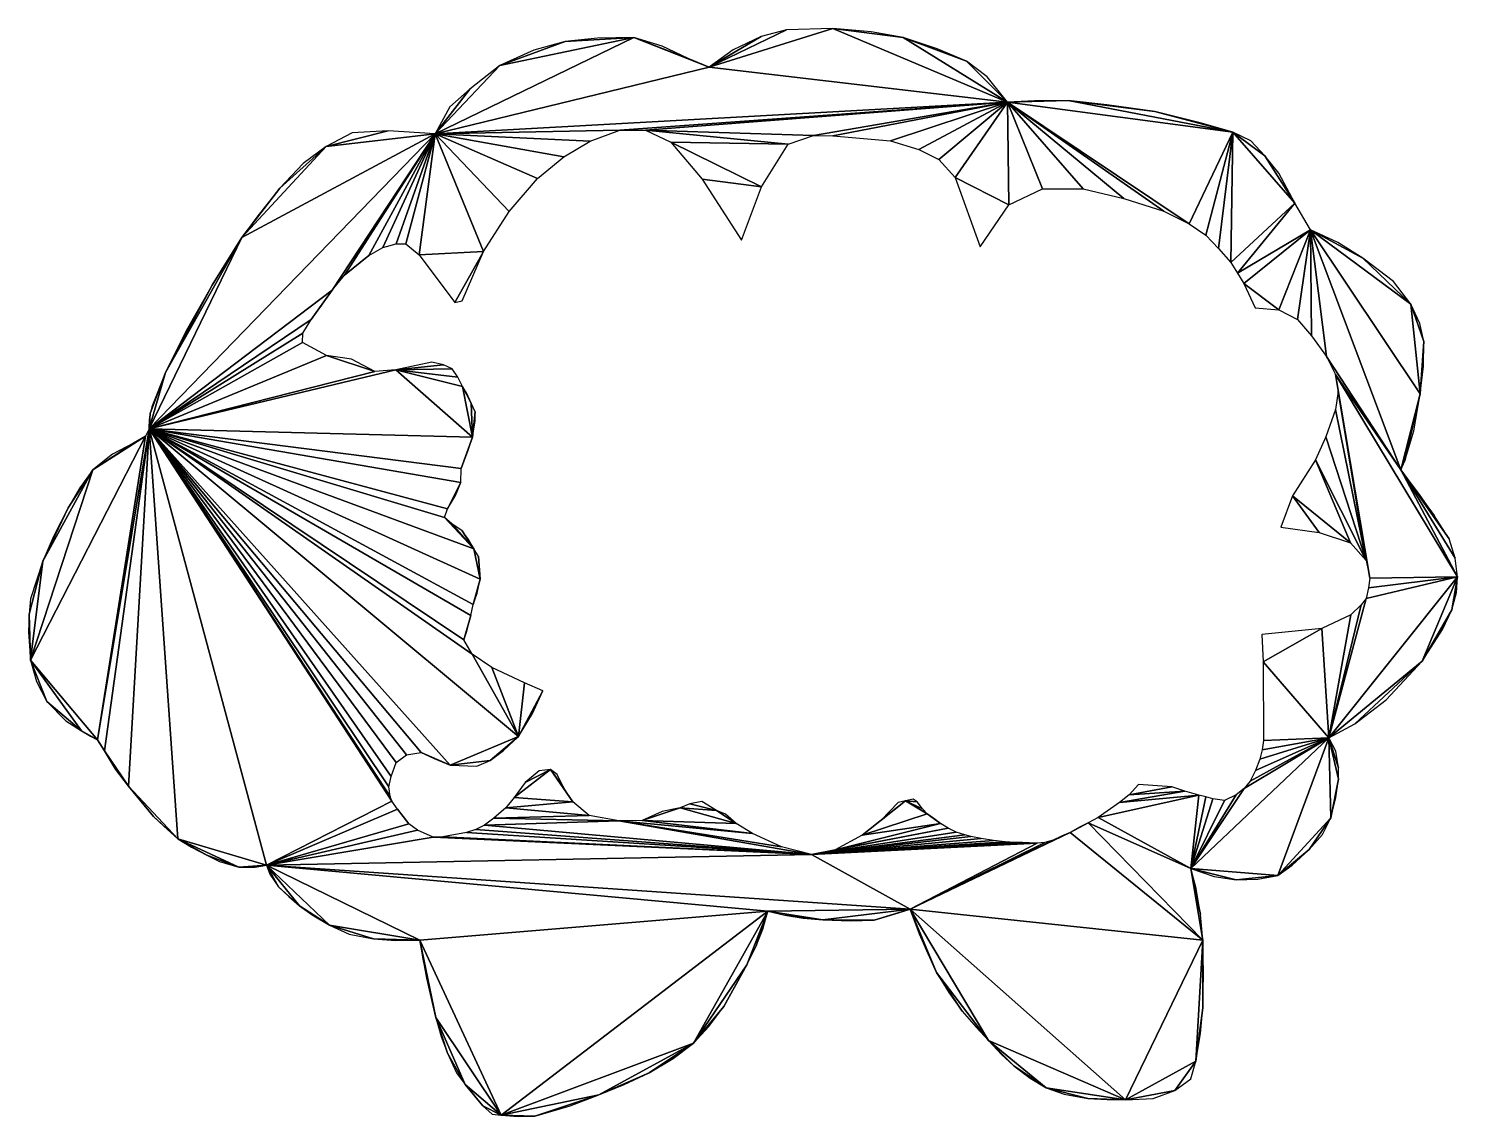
# Model space of a CAD drawing. Extents: x -712 to 578, y -495 to 487.
import ezdxf

# ---------------------------------------------------------------- set-up
doc = ezdxf.new("R2010")
doc.units = 0

msp = doc.modelspace()

# ---------------------------------------------------------------- meshes
mesh = msp.add_polyface()
corners = [(-313.8, 432.4), (-332, 416.4), (-345.3, 391.9), (-387.6, 394.6), (-443.6, 380.6), (-286.8, 453.6), (-227.7, 475.4), (-256.2, 467.4), (-165.8, 479.1), (-198.6, 478.4), (-116.9, 460.1), (-140.2, 471.1), (-97.9, 452.1), (-155.2, 395.2), (-132.5, 384.4), (-26.6, 382.7), (-178.4, 395.4), (171.5, 420.7), (-205.4, 385.5), (-229.1, 371.1), (-252.7, 351.7), (-278.5, 321.8), (-603.4, 125.7), (-331.7, -178.2), (-270, -152.2), (-301.7, 285.6), (-327.6, 239.6), (-320.9, 241.1), (-359.8, 282.7), (-311.9, -77.8), (-319.4, -64.9), (-316.8, -58.2), (-313, -42.9), (-371.8, 292.5), (-311, -33.1), (-307.4, -22.7), (-304.5, -10.2), (-380.4, 292.7), (-392.4, 289.4), (-305.2, 1.2), (-306, 10.4), (-310.2, 17.1), (-315, 25.7), (-320.7, 33.4), (-405, 282.1), (-427.2, 264.4), (-438.1, 250.8), (-330.2, 39.9), (-336.9, 45.4), (-334.2, 53.3), (-326.7, 65.3), (-322.1, 77.1), (-321.7, 89.7), (-315.7, 105.3), (-311.5, 117.9), (-337.8, 183.4), (-348.2, 185.9), (-380.7, 178.8), (-329.8, 179.9), (-309.2, 132.4), (-309, 140.8), (-312.7, 148.7), (-316.6, 157.4), (-320.4, 163.7), (-324.6, 172.3)]
mesh.append_faces([[corners[k] for k in face] for face in [(0, 1, 2), (2, 3, 4), (5, 0, 2), (6, 7, 5), (8, 9, 6), (10, 11, 8), (12, 10, 8), (8, 6, 5), (8, 5, 2), (12, 8, 2), (13, 14, 15), (16, 17, 2), (18, 16, 2), (19, 18, 2), (20, 19, 2), (21, 20, 2), (22, 23, 24), (25, 21, 2), (26, 27, 25), (28, 26, 25), (22, 24, 29), (30, 31, 32), (28, 25, 2), (33, 28, 2), (34, 35, 36), (37, 33, 2), (38, 37, 2), (22, 34, 36), (36, 39, 40), (41, 42, 43), (36, 40, 41), (44, 38, 2), (45, 44, 2), (46, 45, 2), (22, 36, 41), (41, 43, 47), (41, 47, 48), (49, 50, 51), (52, 53, 54), (55, 56, 57), (58, 55, 57), (54, 59, 60), (61, 62, 63), (54, 60, 61), (64, 58, 57), (54, 61, 63), (63, 64, 57), (54, 63, 57)]])
mesh = msp.add_polyface()
corners = [(384.8, 256.9), (395.2, 234.7), (416.6, 233), (445, 305.3), (379.1, 266.3), (455.3, -54.7), (401.2, -60.1), (402.3, -85), (399.3, -172.8), (395.4, -183), (461.7, -153.6), (-50.8, 480), (-76.2, 467.8), (-97.9, 452.1), (-28.1, 486), (14, 487), (77.3, 478.9), (48.4, 484), (134.5, 457.7), (108.2, 468.8), (171.5, 420.7), (153.2, 443.5), (226.2, 422.2), (195.8, 421.7), (304.6, 412.1), (261.1, 418.2), (375, 393.4), (346.7, 401.5), (403.9, 372.1), (391.2, 385.8), (431.1, 329.4), (416.6, 356.4), (373.3, 275.7), (362.1, 288.3), (350.6, 300.5), (335.5, 310.8), (312.7, 322.1), (-345.3, 391.9), (276.5, 333.7), (240, 342.3), (203.2, 342.3), (124.3, 352.4), (146.9, 289.8), (172.9, 328), (109.7, 368.7), (91.5, 377.9), (65.8, 385.7), (13.9, 390.1), (-3.5, 390.5), (-104.2, 351), (-68.6, 296), (-50.7, 344.1), (-132.5, 384.4), (-26.6, 382.7), (-155.2, 395.2), (-178.4, 395.4)]
mesh.append_faces([[corners[k] for k in face] for face in [(0, 1, 2), (3, 4, 0), (3, 0, 2), (5, 6, 7), (8, 9, 10), (11, 12, 13), (14, 11, 13), (15, 14, 13), (16, 17, 15), (18, 19, 16), (20, 21, 18), (22, 23, 20), (24, 25, 22), (26, 27, 24), (28, 29, 26), (30, 31, 28), (4, 3, 30), (32, 4, 30), (30, 28, 26), (26, 24, 22), (20, 18, 16), (26, 22, 20), (32, 30, 26), (33, 32, 26), (20, 16, 15), (34, 33, 26), (35, 34, 26), (20, 15, 13), (35, 26, 20), (36, 35, 20), (20, 13, 37), (38, 36, 20), (39, 38, 20), (40, 39, 20), (41, 42, 43), (43, 40, 20), (41, 43, 20), (44, 41, 20), (45, 44, 20), (46, 45, 20), (47, 46, 20), (48, 47, 20), (49, 50, 51), (52, 49, 51), (52, 51, 53), (54, 53, 48), (54, 48, 20), (55, 54, 20)]])
mesh = msp.add_polyface()
corners = [(-711.8, -41.8), (-712.3, -58.2), (-710.6, -83.2), (-699.4, 6), (-710.5, -27.9), (-676.6, 54.1), (-689.8, 28.3), (-654.3, 88.6), (-666, 72.4), (-617.6, 112.5), (-636.6, 102.8), (-606.8, 118.8), (-650.2, -155.3), (-603, 134.7), (-603.3, 131.4), (-603.4, 125.7), (-643.7, -165.3), (-602.6, 139.4), (-588.6, 176.4), (-600.9, 145.4), (-546.5, 255.3), (-570.1, 214.1), (-519.7, 298.4), (-532.4, 278.1), (-485.6, 342.9), (-505.3, 318), (-443.6, 380.6), (-464.5, 365.3), (-387.6, 394.6), (-420, 392.9), (-345.3, 391.9), (-371, -168.8), (-357.8, -166.8), (-311.9, -77.8), (-319.4, -64.9), (-313, -42.9), (-311, -33.1), (-427.2, 264.4), (-420, 270.1), (-405, 282.1), (-457.2, 224.2), (-448.2, 236.5), (-438.1, 250.8), (-310.2, 17.1), (-336.9, 45.4), (-334.2, 53.3), (-464.8, 211.9), (-465.1, 203.6), (-322.1, 77.1), (-321.7, 89.7), (-443.3, 191.7), (-399.6, 177.3), (-420.8, 188.5), (-380.7, 178.8), (-311.5, 117.9)]
mesh.append_faces([[corners[k] for k in face] for face in [(0, 1, 2), (3, 4, 0), (5, 6, 3), (7, 8, 5), (9, 10, 7), (11, 9, 7), (7, 5, 3), (3, 0, 2), (7, 3, 2), (11, 7, 2), (11, 2, 12), (13, 14, 15), (15, 11, 12), (15, 12, 16), (17, 13, 15), (18, 19, 17), (20, 21, 18), (22, 23, 20), (24, 25, 22), (26, 27, 24), (28, 29, 26), (26, 24, 22), (22, 20, 18), (18, 17, 15), (22, 18, 15), (30, 26, 22), (30, 22, 15), (15, 31, 32), (15, 33, 34), (15, 34, 35), (15, 35, 36), (37, 38, 39), (40, 41, 42), (42, 30, 15), (40, 42, 15), (15, 43, 44), (15, 44, 45), (46, 40, 15), (47, 46, 15), (15, 45, 48), (15, 48, 49), (50, 47, 15), (51, 52, 50), (51, 50, 15), (53, 51, 15), (15, 49, 54), (53, 15, 54)]])
mesh = msp.add_polyface()
corners = [(429, 65.1), (418.3, 36.9), (453, 31.9), (481.4, 22.5), (449.8, 97.6), (495.4, 6.7), (459.1, 118.2), (467.6, 143), (470, 159.3), (498.7, -9.2), (467.7, 174.6), (492.4, 279.8), (469.8, 293.7), (445, 305.3), (535.7, 238.2), (520.1, 258.7), (547.5, 204.3), (543.8, 220.7), (544.2, 157.3), (547.1, 182.1), (530.3, 96.8), (538.3, 123.8), (556.7, 47.2), (543.7, 66.2), (526.8, 88.4), (416.6, 233), (433.3, 224.2), (570.4, 26.1), (445.9, 209.7), (459.6, 190.8), (575.7, 8.9), (577.8, -8), (572.9, -37.9), (577.1, -22.1), (546.1, -84.3), (564.4, -55.5), (485.3, -140.9), (513.4, -119.1), (470.5, -180.5), (468.1, -165.4), (461.7, -153.6), (470.3, -190.8), (497.4, -18.1), (495.3, -27.6), (490.9, -33.5), (481.5, -42.5), (455.3, -54.7), (402.3, -85), (402.8, -156), (401.5, -164.3), (399.3, -172.8)]
mesh.append_faces([[corners[k] for k in face] for face in [(0, 1, 2), (0, 2, 3), (4, 0, 3), (4, 3, 5), (6, 4, 5), (7, 6, 5), (8, 7, 5), (8, 5, 9), (10, 8, 9), (11, 12, 13), (14, 15, 11), (16, 17, 14), (18, 19, 16), (20, 21, 18), (22, 23, 24), (24, 20, 18), (18, 16, 14), (14, 11, 13), (13, 25, 26), (18, 14, 13), (27, 22, 24), (24, 18, 13), (13, 26, 28), (13, 28, 29), (30, 27, 24), (24, 13, 29), (24, 29, 10), (31, 30, 24), (32, 33, 31), (34, 35, 32), (36, 37, 34), (38, 39, 40), (40, 36, 34), (34, 32, 31), (31, 24, 10), (31, 10, 9), (40, 34, 31), (41, 38, 40), (31, 9, 42), (31, 42, 43), (40, 31, 43), (40, 43, 44), (40, 44, 45), (40, 45, 46), (40, 46, 47), (40, 47, 48), (40, 48, 49), (49, 50, 40)]])
mesh = msp.add_polyface()
corners = [(-344.7, -406), (-339.8, -423.1), (-334.2, -438.2), (-352.6, -370.4), (-348.4, -390), (-359.1, -336.1), (-356.2, -353.5), (-401, -334.9), (-381, -336.5), (-440.6, -322.7), (-423, -330.7), (-467.8, -305.1), (-456.3, -313.3), (-486.7, -287.9), (-477.4, -296.7), (-497.6, -268.5), (-494.4, -276.7), (-522.5, -270.3), (-507.6, -270.3), (-551.5, -259.5), (-539.8, -265.1), (-577.5, -244.8), (-565.3, -252.1), (-599.6, -224.6), (-590.2, -233.4), (-622, -197.2), (-609.9, -212.6), (-633.7, -181.9), (-627.6, -190.6), (-643.7, -165.3), (-639.1, -173.4), (-650.2, -155.3), (-646.3, -161.6), (-664.6, -147.1), (-656.3, -151.9), (-695.9, -120.8), (-678.7, -138.1), (-710.6, -83.2), (-705.3, -102.6), (-603.4, 125.7), (-318, -466.7), (-347.1, -243.2), (-361.1, -236.9), (-368.9, -231.3), (-374, -224.5), (-379.3, -217.9), (-384.2, -210.7), (-385.8, -206.6), (-387, -197.6), (-385, -188.5), (-380.3, -175.7), (-371, -168.8), (-357.8, -166.8), (-346.1, -172), (-331.7, -178.2)]
mesh.append_faces([[corners[k] for k in face] for face in [(0, 1, 2), (3, 4, 0), (5, 6, 3), (7, 8, 5), (9, 10, 7), (11, 12, 9), (13, 14, 11), (15, 16, 13), (17, 18, 15), (19, 20, 17), (21, 22, 19), (23, 24, 21), (25, 26, 23), (27, 28, 25), (29, 30, 27), (31, 32, 29), (33, 34, 31), (35, 36, 33), (37, 38, 35), (37, 35, 33), (37, 33, 31), (29, 27, 25), (39, 29, 25), (25, 23, 21), (21, 19, 17), (15, 13, 11), (21, 17, 15), (39, 25, 21), (39, 21, 15), (15, 11, 9), (9, 7, 5), (5, 3, 0), (0, 2, 40), (15, 9, 5), (15, 41, 42), (43, 44, 45), (15, 42, 43), (15, 43, 45), (15, 45, 46), (39, 15, 46), (39, 46, 47), (39, 47, 48), (39, 48, 49), (39, 49, 50), (39, 50, 51), (52, 53, 54), (39, 52, 54)]])
mesh = msp.add_polyface()
corners = [(-91.2, -219.1), (-104.3, -211), (-115.4, -213.1), (-124.1, -216.8), (-140.3, -220), (-158.3, -228), (-73.4, -230.7), (-58.6, -240), (-179.3, -228.5), (-229.2, -198.4), (-235, -186.7), (-241.1, -182.2), (-251.3, -183.4), (-263.9, -193.9), (-273.8, -207.3), (-220.9, -211.4), (-281.5, -216.8), (-206.3, -223.5), (-292.1, -225.9), (-300.6, -232.3), (-5.3, -258.9), (-308.6, -236.3), (-317, -238.9), (-338.4, -242.8), (-347.1, -243.2), (-112.1, -429.3), (-98, -414.2), (-84.5, -396.1), (-152.1, -455.9), (-130.2, -443), (-197.3, -476), (-174.5, -466.7), (-255.1, -495.1), (-223.4, -485.7), (-285.6, -494.4), (-270.3, -495.4), (-302.1, -485.7), (-293.6, -493.2), (-318, -466.7), (-309.4, -477.2), (-334.2, -438.2), (-325.9, -456), (-344.7, -406), (-359.1, -336.1), (-44.7, -310), (-497.6, -268.5), (83.8, -308.2), (-331.7, -178.2), (-307.5, -179.2), (-295.6, -174), (-283.4, -164.8), (-270, -152.2), (-257.4, -131.4), (-247.9, -111.1), (-264.4, -103.8), (-294, -90), (-311.9, -77.8)]
mesh.append_faces([[corners[k] for k in face] for face in [(0, 1, 2), (3, 4, 5), (0, 2, 3), (6, 3, 5), (7, 6, 5), (7, 5, 8), (9, 10, 11), (11, 12, 13), (11, 13, 14), (15, 9, 11), (15, 11, 14), (15, 14, 16), (17, 15, 16), (17, 16, 18), (8, 17, 18), (8, 18, 19), (20, 8, 19), (20, 19, 21), (20, 21, 22), (20, 22, 23), (20, 23, 24), (25, 26, 27), (28, 29, 25), (30, 31, 28), (32, 33, 30), (34, 35, 32), (36, 37, 34), (38, 39, 36), (40, 41, 38), (38, 36, 34), (34, 32, 30), (30, 28, 25), (34, 30, 25), (42, 38, 34), (43, 42, 34), (34, 25, 44), (43, 34, 44), (45, 43, 44), (45, 44, 46), (45, 46, 20), (45, 20, 24), (47, 48, 49), (49, 50, 51), (51, 52, 53), (51, 53, 54), (47, 49, 51), (51, 54, 55), (51, 55, 56)]])
mesh = msp.add_polyface()
corners = [(463.4, -225.6), (468.1, -207.3), (470.3, -190.8), (444, -254.3), (456, -240.9), (415.6, -277.9), (428.6, -268.6), (377.9, -281.6), (397.6, -281), (337.2, -271.6), (358.2, -278.8), (357, -208.5), (350.6, -206.9), (367.4, -210.2), (461.7, -153.6), (377.9, -205.1), (385.3, -199.2), (390.8, -192.6), (395.4, -183), (191, -248.4), (185.2, -248.1), (178.1, -248), (228, -239.1), (220.2, -242.4), (212.7, -245.8), (244.4, -230.3), (237.2, -233.8), (319.8, -197.6), (289.8, -195.5), (281.3, -205.1), (331.8, -201.6), (272.8, -211.9), (344.2, -205.3), (253.5, -225.3), (345.9, -312.9), (341.9, -289.7), (347.8, -336.1), (348, -397.2), (348.4, -366.3), (341.5, -445.4), (345.9, -420.6), (322.7, -471.9), (337, -461.5), (278, -480.4), (303.2, -479.2), (244.1, -479.2), (261.5, -480.1), (206.6, -469.5), (222.8, -475.4), (177.3, -449.7), (191.9, -460.7), (154.3, -426.9), (83.8, -308.2)]
mesh.append_faces([[corners[k] for k in face] for face in [(0, 1, 2), (3, 4, 0), (5, 6, 3), (7, 8, 5), (9, 10, 7), (11, 12, 9), (13, 11, 9), (9, 7, 5), (5, 3, 0), (0, 2, 14), (5, 0, 14), (9, 5, 14), (15, 13, 9), (16, 15, 9), (16, 9, 14), (17, 16, 14), (18, 17, 14), (19, 20, 21), (22, 23, 24), (25, 26, 22), (27, 28, 29), (30, 27, 29), (30, 29, 31), (9, 12, 32), (32, 30, 31), (32, 31, 33), (34, 35, 9), (9, 32, 33), (9, 33, 25), (36, 34, 9), (37, 38, 36), (39, 40, 37), (41, 42, 39), (43, 44, 41), (45, 46, 43), (47, 48, 45), (49, 50, 47), (51, 49, 47), (47, 45, 43), (43, 41, 39), (39, 37, 36), (36, 9, 25), (36, 25, 22), (43, 39, 36), (51, 47, 43), (52, 43, 36), (52, 36, 22), (52, 22, 24)]])
mesh = msp.add_polyface()
corners = [(90, -211.4), (86.5, -209), (79.4, -210.4), (72.8, -212), (57.4, -227.7), (40.3, -241.4), (94.7, -217.7), (111.1, -230.9), (105.1, -226.4), (99.1, -222.2), (16.1, -254.5), (118.1, -235.1), (-5.3, -258.9), (125.3, -238.6), (133, -241.2), (138.6, -242.5), (147.7, -244.4), (158.9, -246.3), (169.6, -247.4), (178.1, -248), (191, -248.4), (198.3, -248.5), (-73.4, -230.7), (-83.1, -222.4), (-91.2, -219.1), (-124.1, -216.8), (-32.4, -251.8), (-58.6, -240), (-179.3, -228.5), (154.3, -426.9), (166, -439.6), (177.3, -449.7), (130.7, -400.2), (143.3, -414.8), (107.5, -365.4), (118.7, -383.5), (92, -330.8), (98.2, -344.9), (83.8, -308.2), (86.1, -315), (51.3, -318), (69.3, -312.8), (4.9, -317.9), (29.7, -318.9), (-29.6, -313.5), (-13, -316.3), (-55.5, -341.2), (-49.4, -326.3), (-44.7, -310), (-63.8, -358.5), (-84.5, -396.1), (-73.3, -376.1), (-112.1, -429.3), (278, -480.4), (212.7, -245.8), (205.4, -248)]
mesh.append_faces([[corners[k] for k in face] for face in [(0, 1, 2), (2, 3, 4), (2, 4, 5), (6, 0, 2), (7, 8, 9), (9, 6, 2), (9, 2, 5), (7, 9, 5), (7, 5, 10), (11, 7, 10), (11, 10, 12), (13, 11, 12), (14, 13, 12), (15, 14, 12), (16, 15, 12), (17, 16, 12), (18, 17, 12), (19, 18, 12), (20, 19, 12), (21, 20, 12), (22, 23, 24), (22, 24, 25), (26, 27, 28), (12, 26, 28), (29, 30, 31), (32, 33, 29), (34, 35, 32), (36, 37, 34), (38, 39, 36), (40, 41, 38), (42, 43, 40), (44, 45, 42), (46, 47, 48), (48, 44, 42), (42, 40, 38), (38, 36, 34), (34, 32, 29), (38, 34, 29), (48, 42, 38), (49, 46, 48), (50, 51, 49), (52, 50, 49), (52, 49, 48), (38, 29, 53), (38, 54, 55), (38, 55, 21), (38, 21, 12)]])

doc.saveas('drawing.dxf')
